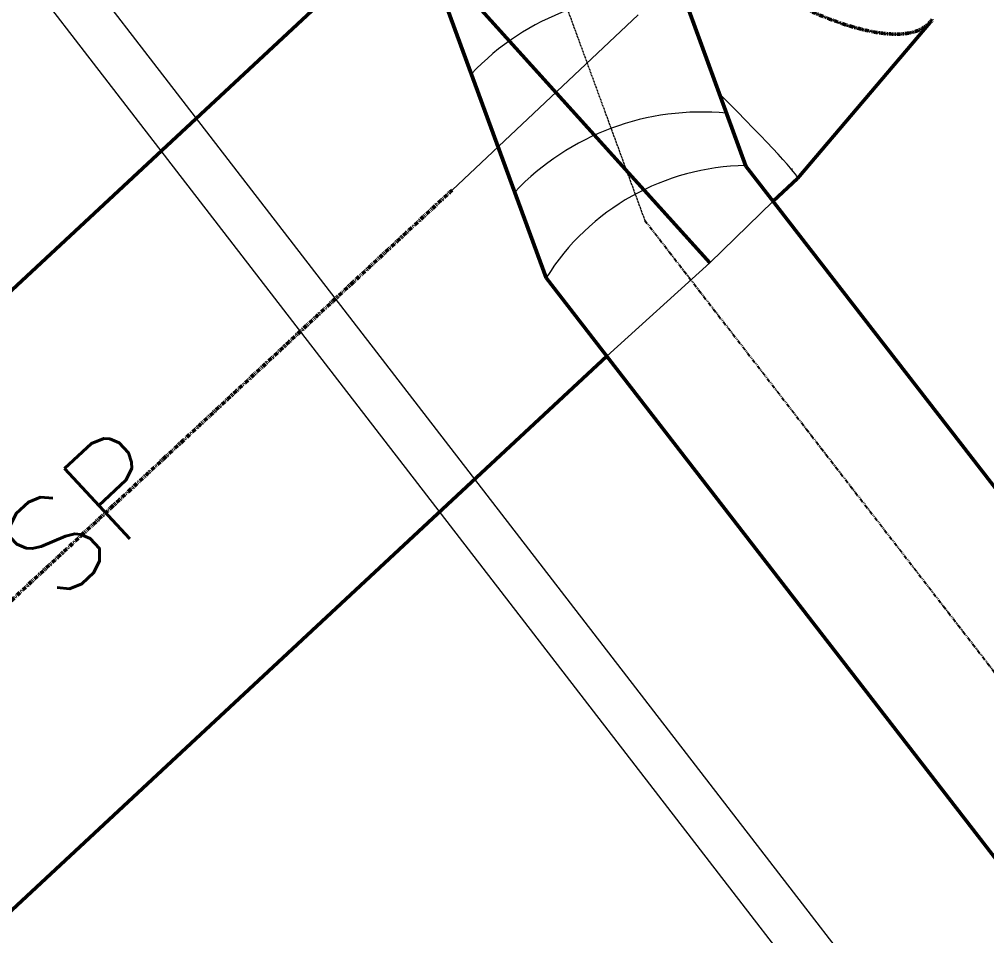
# Model space of a CAD drawing. Header units: inches. Extents: x 0 to 235202, y 0 to 184293.
# Drawn here: x 139176 to 142201, y 121278 to 124143 of the extents above; entities that cross this region are included whole.
import ezdxf
from ezdxf.enums import TextEntityAlignment as Align

# ---------------------------------------------------------------- set-up
doc = ezdxf.new("R2010")
doc.units = ezdxf.units.IN
doc.header["$MEASUREMENT"] = 0
doc.linetypes.add('CENTER', pattern=[2, 1.25, -0.25, 0.25, -0.25])
doc.linetypes.add('PHANTOM2', pattern=[1.25, 0.625, -0.125, 0.125, -0.125, 0.125, -0.125])
doc.layers.add('.5', color=8, linetype='Continuous', lineweight=0)
doc.layers.add('DIM', color=251, linetype='Continuous', lineweight=0)
for name, color, linetype in [('GRID_TXT45', 4, 'Continuous'), ('M-X-BKGD', 8, 'Continuous'), ('WINDOW ELEV', 3, 'Continuous')]:
    doc.layers.add(name, color=color, linetype=linetype)
doc.styles.add('SIMPLEX', font='simplex.shx')
doc.styles.get("Standard").update_dxf_attribs({"font": 'arial.ttf'})
doc.linetypes.add('FENCE_LINE', pattern='A,0.5,-0.1,["X",Standard,S=0.1,R=0,X=-0.02,Y=-0.05],-0.1', length=0.7)

# ---------------------------------------------------------------- blocks, each defined once
blk = doc.blocks.new('FLOOR PLAN REV 2')
at = {"layer": '.5', "color": 8, "linetype": 'CENTER', "ltscale": 5}
blk.add_line((65680.7, 226004.2), (66657.5, 223341.6), dxfattribs=at)
at = {"color": 8, "linetype": 'PHANTOM2', "ltscale": 20}
blk.add_line((66657.5, 223341.6), (70165.4, 218809.2), dxfattribs=at)
at = {"layer": 'DIM', "color": 8, "linetype": 'Continuous', "ltscale": 25}
blk.add_line((95240.9, 184797.7), (56488.5, 235024.3), dxfattribs=at)
at = {"layer": 'DIM', "color": 8, "linetype": 'FENCE_LINE', "ltscale": 25}
blk.add_line((95051.5, 184797.7), (56369.7, 234932.7), dxfattribs=at)
at = {"layer": 'DIM', "color": 8, "lineweight": 50}
for p, q in [((65987, 226201.6), (66973.9, 223511.4)), ((65378.1, 225809), (66349.2, 223161.8)), ((61525.1, 220187.2), (65934.1, 224293.3)), ((65905.5, 224266.7), (66861.1, 223208.4)), ((67135.1, 223472.7), (67549.5, 223960.6)), ((67135.1, 223472.7), (67549.5, 223960.6)), ((66973.9, 223511.4), (69455, 220305.6)), ((67058.9, 223401.6), (67134.9, 223472.5)), ((67058.9, 223401.6), (67134.9, 223472.5)), ((66349.2, 223161.8), (69758.2, 218754.6)), ((62470.2, 219128.4), (66538.5, 222917.1))]:
    blk.add_line(p, q, dxfattribs=at)
at = {"layer": 'DIM', "color": 8, "linetype": 'Continuous'}
blk.add_line((66637.2, 223984.5), (66055, 223436.3), dxfattribs=at)
at = {"layer": 'DIM', "color": 8, "linetype": 'PHANTOM2', "lineweight": 50, "ltscale": 20}
blk.add_line((61986.6, 219647.7), (66054.9, 223436.4), dxfattribs=at)
at = {"layer": 'DIM', "color": 8}
for p, q in [((66861.1, 223208.4), (67058.9, 223401.6)), ((66538.5, 222917.1), (66861.1, 223208.4))]:
    blk.add_line(p, q, dxfattribs=at)
at = {"layer": 'DIM', "color": 8, "ltscale": 2000}
for centre, radius, start, end in [((66699.1, 223243.6), 806.5, 84.4078, 136.3875), ((66834.7, 222874), 806.5, 84.4078, 136.3875), ((66982.4, 222766.1), 746.7, 90.6926, 147.9978)]:
    blk.add_arc(centre, radius, start, end, dxfattribs=at)
at = {"layer": 'DIM', "color": 8, "linetype": 'PHANTOM2', "lineweight": 50, "ltscale": 20}
for major_axis, ratio, start_param, end_param in [((571, -423.4), 0.337663, 4.388108, 5.958551), ((-571, 423.4), 0.337663, 2.817312, 3.163877), ((571, -423.4), 0.337686, 5.958873, 5.958932)]:
    blk.add_ellipse((66982.7, 224389.3), major_axis=major_axis, ratio=ratio, start_param=start_param, end_param=end_param, dxfattribs=at)
at = {"layer": 'DIM', "color": 8}
for centre, major_axis, ratio, start_param, end_param in [((66982.7, 224389.3), (571, -423.4), 0.337663, 4.388108, 5.958551), ((66982.7, 224389.3), (-571, 423.4), 0.337663, 2.817312, 3.163877), ((66621.1, 223963.5), (-513.8, 491), 0.036941, 3.139435, 4.194849)]:
    blk.add_ellipse(centre, major_axis=major_axis, ratio=ratio, start_param=start_param, end_param=end_param, dxfattribs=at)
at = {"layer": 'DIM', "color": 8, "lineweight": 50}
for centre, major_axis, ratio, start_param, end_param in [((66982.7, 224389.3), (571, -423.4), 0.337686, 5.958873, 5.958932), ((66621.1, 223963.5), (-513.8, 491), 0.036946, 3.445658, 3.445736), ((66621.1, 223963.5), (-513.8, 491), 0.036946, 3.445658, 3.445736)]:
    blk.add_ellipse(centre, major_axis=major_axis, ratio=ratio, start_param=start_param, end_param=end_param, dxfattribs=at)
at = {"layer": 'DIM', "color": 8, "linetype": 'PHANTOM2', "lineweight": 50, "ltscale": 20}
blk.add_open_spline([(67478.4, 223926.5), (67478.4, 223926.5), (67478.3, 223926.5), (67478.3, 223926.5)], degree=3, dxfattribs=at)
at = {"layer": 'DIM', "color": 8, "lineweight": 50}
for points in [[(67478.4, 223926.5), (67478.4, 223926.5), (67478.3, 223926.5), (67478.3, 223926.5)], [(67116.8, 223500.8), (67116.8, 223500.8), (67116.8, 223500.8), (67116.8, 223500.8)], [(67116.8, 223500.8), (67116.8, 223500.8), (67116.8, 223500.8), (67116.8, 223500.8)]]:
    blk.add_open_spline(points, degree=3, dxfattribs=at)
at = {"layer": 'DIM', "color": 8, "style": 'SIMPLEX'}
blk.add_text('∅1400 SP', height=300, rotation=42.9619, dxfattribs=at).set_placement((63729.8, 221118.9))
at = {"layer": 'GRID_TXT45', "color": 8, "style": 'SIMPLEX'}
for p in [(53803.1, 233267.6), (53803.1, 227018.5), (53803.1, 220768)]:
    blk.add_attdef('GRD_TXT', text='', height=450, rotation=180, dxfattribs=at).set_placement(p, align=Align.MIDDLE_CENTER)
blk = doc.blocks.new('PLAN REV 1')
at = {"layer": 'WINDOW ELEV', "color": 1}
blk.add_blockref('FLOOR PLAN REV 2', (115854.5, -22751.9), dxfattribs=at)

msp = doc.modelspace()

# ---------------------------------------------------------------- block references
at = {"layer": 'M-X-BKGD', "color": 8}
msp.add_blockref('PLAN REV 1', (-41380, -77074.9), dxfattribs=at)

doc.saveas('drawing.dxf')
